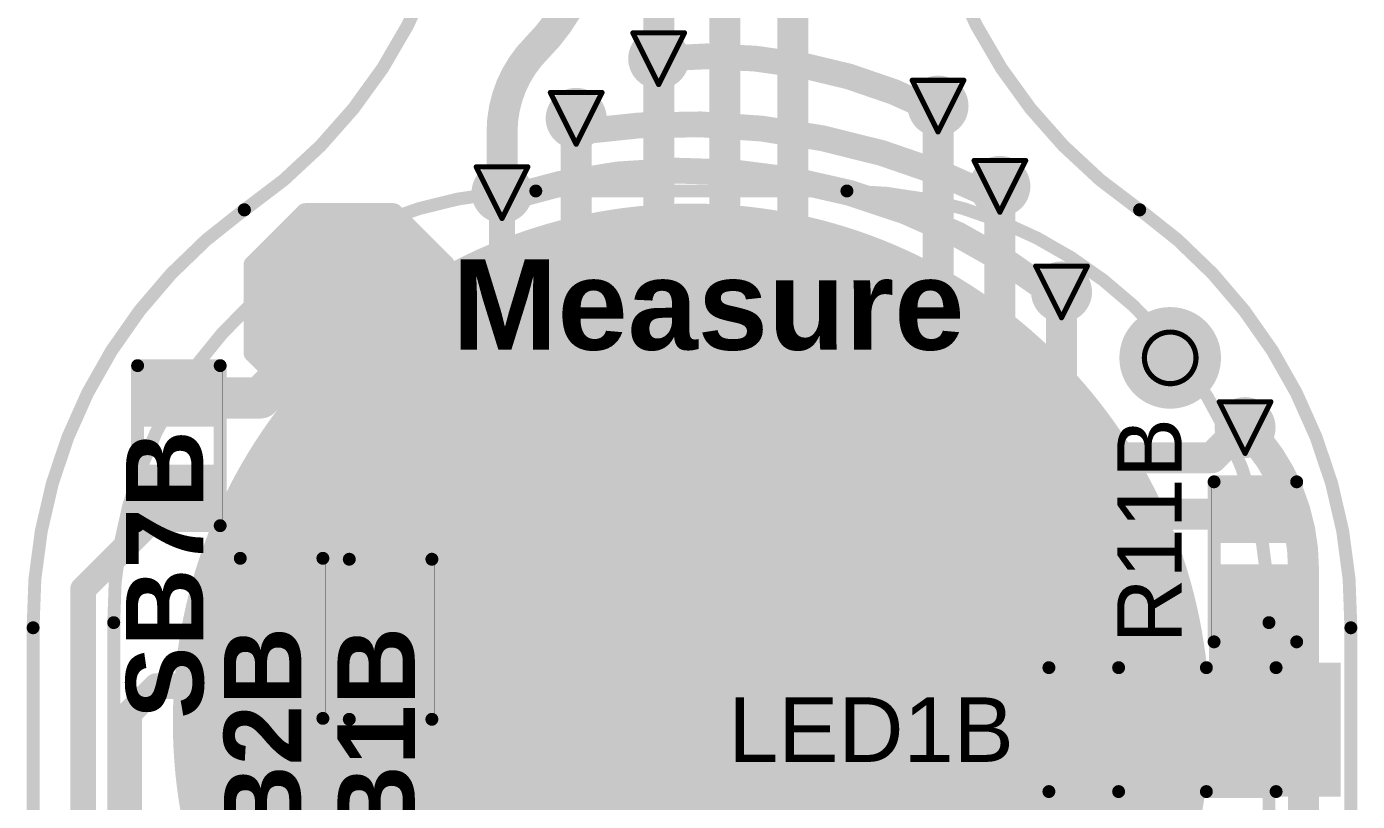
# Model space of a CAD drawing. Header units: inches. Extents: x -4.2 to 12.6, y -6.1 to 3.
# Drawn here: x -3.152 to -2.636, y -4.491 to -4.19 of the extents above; entities that cross this region are included whole.
import ezdxf

# ---------------------------------------------------------------- set-up
doc = ezdxf.new("R2010")
doc.units = ezdxf.units.IN
doc.header["$MEASUREMENT"] = 0
for name, color, linetype in [('Board Outline', 216, 'Continuous'), ('Bottom Layer', 5, 'Continuous'), ('Bottom Overlay', 54, 'Continuous'), ('Bottom Paste', 16, 'Continuous'), ('Drill Drawing', 1, 'Continuous'), ('Flex_Ribbon Bottom Coverlay', 6, 'Continuous'), ('Flex_Ribbon Top Overlay', 2, 'Continuous'), ('Pad Holes', 156, 'Continuous'), ('Top Layer', 1, 'Continuous'), ('Top Paste', 8, 'Continuous'), ('Top Solder', 216, 'Continuous'), ('Via Holes', 16, 'Continuous')]:
    doc.layers.add(name, color=color, linetype=linetype)
doc.styles.add('Arial', font='', dxfattribs={"height": 0.2})
doc.styles.add('Arial_Bold', font='', dxfattribs={"height": 0.2})
doc.styles.get('Arial').set_extended_font_data('Arial')
doc.styles.get('Arial_Bold').set_extended_font_data('Arial', bold=True)

# ---------------------------------------------------------------- blocks, each defined once
blk = doc.blocks.new('S______B______0402_62')
at = {"layer": 'Top Layer'}
for points in [[(-0.0275, -0.0125), (-0.0275, 0.0125), (-0.0095, 0.0125), (-0.0095, -0.0125)], [(0.0095, -0.0125), (0.0095, 0.0125), (0.0275, 0.0125), (0.0275, -0.0125)]]:
    blk.add_hatch(color=1, dxfattribs=at).paths.add_polyline_path(points)
at = {"layer": 'Top Paste'}
for points in [[(-0.0275, -0.0125), (-0.0275, 0.0125), (-0.0095, 0.0125), (-0.0095, -0.0125)], [(0.0095, -0.0125), (0.0095, 0.0125), (0.0275, 0.0125), (0.0275, -0.0125)]]:
    blk.add_hatch(color=8, dxfattribs=at).paths.add_polyline_path(points)
at = {"layer": 'Top Solder'}
for points in [[(-0.02967, -0.01467), (-0.02967, 0.01467), (-0.00733, 0.01467), (-0.00733, -0.01467)], [(-0.02967, -0.01467), (-0.02967, 0.01467), (-0.00733, 0.01467), (-0.00733, -0.01467)], [(0.00733, -0.01467), (0.00733, 0.01467), (0.02967, 0.01467), (0.02967, -0.01467)], [(0.00733, -0.01467), (0.00733, 0.01467), (0.02967, 0.01467), (0.02967, -0.01467)]]:
    blk.add_hatch(color=216, dxfattribs=at).paths.add_polyline_path(points)
at = {"layer": 'Flex_Ribbon Top Overlay'}
for points in [[(-0.031, 0.016, 0.005, 0.005, 0), (-0.031, -0.016, 0.005, 0.005, 0)], [(-0.031, 0.016, 0.005, 0.005, 0), (0.031, 0.016, 0.005, 0.005, 0)], [(0.031, 0.016, 0.005, 0.005, 0), (0.031, -0.016, 0.005, 0.005, 0)], [(-0.031, -0.016, 0.005, 0.005, 0), (0.031, -0.016, 0.005, 0.005, 0)], [(-0.032, -0.017, 0.000127, 0.000127, 0), (0.032, -0.017, 0.000127, 0.000127, 0)]]:
    blk.add_lwpolyline(points, format="xyseb", dxfattribs=at)
for points in [[(-0.03225, 0.016, 0.0025, 0.0025, 1), (-0.02975, 0.016, 0.0025, 0.0025, 1)], [(-0.03225, 0.016, 0.0025, 0.0025, 1), (-0.02975, 0.016, 0.0025, 0.0025, 1)], [(0.02975, 0.016, 0.0025, 0.0025, 1), (0.03225, 0.016, 0.0025, 0.0025, 1)], [(0.02975, 0.016, 0.0025, 0.0025, 1), (0.03225, 0.016, 0.0025, 0.0025, 1)], [(-0.03225, -0.016, 0.0025, 0.0025, 1), (-0.02975, -0.016, 0.0025, 0.0025, 1)], [(-0.03225, -0.016, 0.0025, 0.0025, 1), (-0.02975, -0.016, 0.0025, 0.0025, 1)], [(0.02975, -0.016, 0.0025, 0.0025, 1), (0.03225, -0.016, 0.0025, 0.0025, 1)], [(0.02975, -0.016, 0.0025, 0.0025, 1), (0.03225, -0.016, 0.0025, 0.0025, 1)], [(-0.03203, -0.017, 0.0000635, 0.0000635, 1), (-0.03197, -0.017, 0.0000635, 0.0000635, 1)], [(0.03197, -0.017, 0.0000635, 0.0000635, 1), (0.03203, -0.017, 0.0000635, 0.0000635, 1)]]:
    blk.add_lwpolyline(points, format="xyseb", close=True, dxfattribs=at)
blk = doc.blocks.new('S______B______0402_97')
at = {"layer": 'Top Layer'}
for points in [[(-0.0275, -0.0125), (-0.0275, 0.0125), (-0.0095, 0.0125), (-0.0095, -0.0125)], [(0.0095, -0.0125), (0.0095, 0.0125), (0.0275, 0.0125), (0.0275, -0.0125)]]:
    blk.add_hatch(color=1, dxfattribs=at).paths.add_polyline_path(points)
at = {"layer": 'Top Paste'}
for points in [[(-0.0275, -0.0125), (-0.0275, 0.0125), (-0.0095, 0.0125), (-0.0095, -0.0125)], [(0.0095, -0.0125), (0.0095, 0.0125), (0.0275, 0.0125), (0.0275, -0.0125)]]:
    blk.add_hatch(color=8, dxfattribs=at).paths.add_polyline_path(points)
at = {"layer": 'Top Solder'}
for points in [[(-0.02967, -0.01467), (-0.02967, 0.01467), (-0.00733, 0.01467), (-0.00733, -0.01467)], [(-0.02967, -0.01467), (-0.02967, 0.01467), (-0.00733, 0.01467), (-0.00733, -0.01467)], [(0.00733, -0.01467), (0.00733, 0.01467), (0.02967, 0.01467), (0.02967, -0.01467)], [(0.00733, -0.01467), (0.00733, 0.01467), (0.02967, 0.01467), (0.02967, -0.01467)]]:
    blk.add_hatch(color=216, dxfattribs=at).paths.add_polyline_path(points)
at = {"layer": 'Flex_Ribbon Top Overlay'}
for points in [[(-0.031, 0.016, 0.005, 0.005, 0), (-0.031, -0.016, 0.005, 0.005, 0)], [(-0.031, 0.016, 0.005, 0.005, 0), (0.031, 0.016, 0.005, 0.005, 0)], [(0.031, 0.016, 0.005, 0.005, 0), (0.031, -0.016, 0.005, 0.005, 0)], [(-0.031, -0.016, 0.005, 0.005, 0), (0.031, -0.016, 0.005, 0.005, 0)], [(-0.032, -0.017, 0.000127, 0.000127, 0), (0.032, -0.017, 0.000127, 0.000127, 0)]]:
    blk.add_lwpolyline(points, format="xyseb", dxfattribs=at)
for points in [[(-0.03225, 0.016, 0.0025, 0.0025, 1), (-0.02975, 0.016, 0.0025, 0.0025, 1)], [(-0.03225, 0.016, 0.0025, 0.0025, 1), (-0.02975, 0.016, 0.0025, 0.0025, 1)], [(0.02975, 0.016, 0.0025, 0.0025, 1), (0.03225, 0.016, 0.0025, 0.0025, 1)], [(0.02975, 0.016, 0.0025, 0.0025, 1), (0.03225, 0.016, 0.0025, 0.0025, 1)], [(-0.03225, -0.016, 0.0025, 0.0025, 1), (-0.02975, -0.016, 0.0025, 0.0025, 1)], [(-0.03225, -0.016, 0.0025, 0.0025, 1), (-0.02975, -0.016, 0.0025, 0.0025, 1)], [(0.02975, -0.016, 0.0025, 0.0025, 1), (0.03225, -0.016, 0.0025, 0.0025, 1)], [(0.02975, -0.016, 0.0025, 0.0025, 1), (0.03225, -0.016, 0.0025, 0.0025, 1)], [(-0.03203, -0.017, 0.0000635, 0.0000635, 1), (-0.03197, -0.017, 0.0000635, 0.0000635, 1)], [(0.03197, -0.017, 0.0000635, 0.0000635, 1), (0.03203, -0.017, 0.0000635, 0.0000635, 1)]]:
    blk.add_lwpolyline(points, format="xyseb", close=True, dxfattribs=at)
blk = doc.blocks.new('S______B______0402_104')
at = {"layer": 'Top Layer'}
for points in [[(-0.0275, -0.0125), (-0.0275, 0.0125), (-0.0095, 0.0125), (-0.0095, -0.0125)], [(0.0095, -0.0125), (0.0095, 0.0125), (0.0275, 0.0125), (0.0275, -0.0125)]]:
    blk.add_hatch(color=1, dxfattribs=at).paths.add_polyline_path(points)
at = {"layer": 'Top Paste'}
for points in [[(-0.0275, -0.0125), (-0.0275, 0.0125), (-0.0095, 0.0125), (-0.0095, -0.0125)], [(0.0095, -0.0125), (0.0095, 0.0125), (0.0275, 0.0125), (0.0275, -0.0125)]]:
    blk.add_hatch(color=8, dxfattribs=at).paths.add_polyline_path(points)
at = {"layer": 'Top Solder'}
for points in [[(-0.02967, -0.01467), (-0.02967, 0.01467), (-0.00733, 0.01467), (-0.00733, -0.01467)], [(-0.02967, -0.01467), (-0.02967, 0.01467), (-0.00733, 0.01467), (-0.00733, -0.01467)], [(0.00733, -0.01467), (0.00733, 0.01467), (0.02967, 0.01467), (0.02967, -0.01467)], [(0.00733, -0.01467), (0.00733, 0.01467), (0.02967, 0.01467), (0.02967, -0.01467)]]:
    blk.add_hatch(color=216, dxfattribs=at).paths.add_polyline_path(points)
at = {"layer": 'Flex_Ribbon Top Overlay'}
for points in [[(-0.031, 0.016, 0.005, 0.005, 0), (-0.031, -0.016, 0.005, 0.005, 0)], [(-0.031, 0.016, 0.005, 0.005, 0), (0.031, 0.016, 0.005, 0.005, 0)], [(0.031, 0.016, 0.005, 0.005, 0), (0.031, -0.016, 0.005, 0.005, 0)], [(-0.031, -0.016, 0.005, 0.005, 0), (0.031, -0.016, 0.005, 0.005, 0)], [(-0.032, -0.017, 0.000127, 0.000127, 0), (0.032, -0.017, 0.000127, 0.000127, 0)]]:
    blk.add_lwpolyline(points, format="xyseb", dxfattribs=at)
for points in [[(-0.03225, 0.016, 0.0025, 0.0025, 1), (-0.02975, 0.016, 0.0025, 0.0025, 1)], [(-0.03225, 0.016, 0.0025, 0.0025, 1), (-0.02975, 0.016, 0.0025, 0.0025, 1)], [(0.02975, 0.016, 0.0025, 0.0025, 1), (0.03225, 0.016, 0.0025, 0.0025, 1)], [(0.02975, 0.016, 0.0025, 0.0025, 1), (0.03225, 0.016, 0.0025, 0.0025, 1)], [(-0.03225, -0.016, 0.0025, 0.0025, 1), (-0.02975, -0.016, 0.0025, 0.0025, 1)], [(-0.03225, -0.016, 0.0025, 0.0025, 1), (-0.02975, -0.016, 0.0025, 0.0025, 1)], [(0.02975, -0.016, 0.0025, 0.0025, 1), (0.03225, -0.016, 0.0025, 0.0025, 1)], [(0.02975, -0.016, 0.0025, 0.0025, 1), (0.03225, -0.016, 0.0025, 0.0025, 1)], [(-0.03203, -0.017, 0.0000635, 0.0000635, 1), (-0.03197, -0.017, 0.0000635, 0.0000635, 1)], [(0.03197, -0.017, 0.0000635, 0.0000635, 1), (0.03203, -0.017, 0.0000635, 0.0000635, 1)]]:
    blk.add_lwpolyline(points, format="xyseb", close=True, dxfattribs=at)
blk = doc.blocks.new('R___0402_111')
at = {"layer": 'Top Layer'}
for points in [[(-0.0275, -0.0125), (-0.0275, 0.0125), (-0.0095, 0.0125), (-0.0095, -0.0125)], [(0.0095, -0.0125), (0.0095, 0.0125), (0.0275, 0.0125), (0.0275, -0.0125)]]:
    blk.add_hatch(color=1, dxfattribs=at).paths.add_polyline_path(points)
at = {"layer": 'Top Paste'}
for points in [[(-0.0275, -0.0125), (-0.0275, 0.0125), (-0.0095, 0.0125), (-0.0095, -0.0125)], [(0.0095, -0.0125), (0.0095, 0.0125), (0.0275, 0.0125), (0.0275, -0.0125)]]:
    blk.add_hatch(color=8, dxfattribs=at).paths.add_polyline_path(points)
at = {"layer": 'Top Solder'}
for points in [[(-0.02967, -0.01467), (-0.02967, 0.01467), (-0.00733, 0.01467), (-0.00733, -0.01467)], [(-0.02967, -0.01467), (-0.02967, 0.01467), (-0.00733, 0.01467), (-0.00733, -0.01467)], [(0.00733, -0.01467), (0.00733, 0.01467), (0.02967, 0.01467), (0.02967, -0.01467)], [(0.00733, -0.01467), (0.00733, 0.01467), (0.02967, 0.01467), (0.02967, -0.01467)]]:
    blk.add_hatch(color=216, dxfattribs=at).paths.add_polyline_path(points)
at = {"layer": 'Flex_Ribbon Top Overlay'}
for points in [[(-0.031, -0.016, 0.005, 0.005, 0), (-0.031, 0.016, 0.005, 0.005, 0)], [(0.031, 0.016, 0.005, 0.005, 0), (-0.031, 0.016, 0.005, 0.005, 0)], [(0.031, -0.016, 0.005, 0.005, 0), (0.031, 0.016, 0.005, 0.005, 0)], [(0.031, -0.016, 0.005, 0.005, 0), (-0.031, -0.016, 0.005, 0.005, 0)], [(0.032, -0.017, 0.000127, 0.000127, 0), (-0.032, -0.017, 0.000127, 0.000127, 0)]]:
    blk.add_lwpolyline(points, format="xyseb", dxfattribs=at)
for points in [[(-0.03225, 0.016, 0.0025, 0.0025, 1), (-0.02975, 0.016, 0.0025, 0.0025, 1)], [(-0.03225, 0.016, 0.0025, 0.0025, 1), (-0.02975, 0.016, 0.0025, 0.0025, 1)], [(0.02975, 0.016, 0.0025, 0.0025, 1), (0.03225, 0.016, 0.0025, 0.0025, 1)], [(0.02975, 0.016, 0.0025, 0.0025, 1), (0.03225, 0.016, 0.0025, 0.0025, 1)], [(-0.03225, -0.016, 0.0025, 0.0025, 1), (-0.02975, -0.016, 0.0025, 0.0025, 1)], [(-0.03225, -0.016, 0.0025, 0.0025, 1), (-0.02975, -0.016, 0.0025, 0.0025, 1)], [(0.02975, -0.016, 0.0025, 0.0025, 1), (0.03225, -0.016, 0.0025, 0.0025, 1)], [(0.02975, -0.016, 0.0025, 0.0025, 1), (0.03225, -0.016, 0.0025, 0.0025, 1)], [(-0.03203, -0.017, 0.0000635, 0.0000635, 1), (-0.03197, -0.017, 0.0000635, 0.0000635, 1)], [(0.03197, -0.017, 0.0000635, 0.0000635, 1), (0.03203, -0.017, 0.0000635, 0.0000635, 1)]]:
    blk.add_lwpolyline(points, format="xyseb", close=True, dxfattribs=at)
blk = doc.blocks.new('T__________188')
at = {"layer": 'Top Layer'}
blk.add_hatch(color=1, dxfattribs=at).paths.add_polyline_path([(0.015, 0.03), (-0.015, 0.03), (-0.03, 0.015), (-0.03, -0.015), (-0.015, -0.03), (0.015, -0.03), (0.03, -0.015), (0.03, 0.015)])
at = {"layer": 'Top Paste'}
blk.add_hatch(color=8, dxfattribs=at).paths.add_polyline_path([(0.015, 0.03), (-0.015, 0.03), (-0.03, 0.015), (-0.03, -0.015), (-0.015, -0.03), (0.015, -0.03), (0.03, -0.015), (0.03, 0.015)])
at = {"layer": 'Top Solder'}
blk.add_hatch(color=216, dxfattribs=at).paths.add_polyline_path([(0.017, 0.034), (-0.017, 0.034), (-0.034, 0.017), (-0.034, -0.017), (-0.017, -0.034), (0.017, -0.034), (0.034, -0.017), (0.034, 0.017)])
blk.add_hatch(color=216, dxfattribs=at).paths.add_polyline_path([(0.017, 0.034), (-0.017, 0.034), (-0.034, 0.017), (-0.034, -0.017), (-0.017, -0.034), (0.017, -0.034), (0.034, -0.017), (0.034, 0.017)])
at = {"layer": 'Flex_Ribbon Top Overlay'}
for points in [[(-0.017, 0.037, 0.00787, 0.00787, 0), (-0.037, 0.017, 0.00787, 0.00787, 0)], [(0.017, 0.037, 0.00787, 0.00787, 0), (-0.017, 0.037, 0.00787, 0.00787, 0)], [(0.017, 0.037, 0.00787, 0.00787, 0), (-0.017, 0.037, 0.00787, 0.00787, 0)], [(0.037, 0.017, 0.00787, 0.00787, 0), (0.017, 0.037, 0.00787, 0.00787, 0)], [(-0.037, 0.017, 0.00787, 0.00787, 0), (-0.037, -0.017, 0.00787, 0.00787, 0)], [(0.037, 0.017, 0.00787, 0.00787, 0), (0.037, -0.017, 0.00787, 0.00787, 0)], [(-0.017, -0.037, 0.00787, 0.00787, 0), (-0.037, -0.017, 0.00787, 0.00787, 0)], [(0.037, -0.017, 0.00787, 0.00787, 0), (0.017, -0.037, 0.00787, 0.00787, 0)], [(0.017, -0.037, 0.00787, 0.00787, 0), (-0.017, -0.037, 0.00787, 0.00787, 0)], [(0.017, -0.037, 0.00787, 0.00787, 0), (-0.017, -0.037, 0.00787, 0.00787, 0)]]:
    blk.add_lwpolyline(points, format="xyseb", dxfattribs=at)
for points in [[(-0.01897, 0.037, 0.00394, 0.00394, 1), (-0.01503, 0.037, 0.00394, 0.00394, 1)], [(-0.01897, 0.037, 0.00394, 0.00394, 1), (-0.01503, 0.037, 0.00394, 0.00394, 1)], [(-0.01897, 0.037, 0.00394, 0.00394, 1), (-0.01503, 0.037, 0.00394, 0.00394, 1)], [(0.01503, 0.037, 0.00394, 0.00394, 1), (0.01897, 0.037, 0.00394, 0.00394, 1)], [(0.01503, 0.037, 0.00394, 0.00394, 1), (0.01897, 0.037, 0.00394, 0.00394, 1)], [(0.01503, 0.037, 0.00394, 0.00394, 1), (0.01897, 0.037, 0.00394, 0.00394, 1)], [(-0.03897, 0.017, 0.00394, 0.00394, 1), (-0.03503, 0.017, 0.00394, 0.00394, 1)], [(-0.03897, 0.017, 0.00394, 0.00394, 1), (-0.03503, 0.017, 0.00394, 0.00394, 1)], [(0.03503, 0.017, 0.00394, 0.00394, 1), (0.03897, 0.017, 0.00394, 0.00394, 1)], [(0.03503, 0.017, 0.00394, 0.00394, 1), (0.03897, 0.017, 0.00394, 0.00394, 1)], [(-0.03897, -0.017, 0.00394, 0.00394, 1), (-0.03503, -0.017, 0.00394, 0.00394, 1)], [(-0.03897, -0.017, 0.00394, 0.00394, 1), (-0.03503, -0.017, 0.00394, 0.00394, 1)], [(0.03503, -0.017, 0.00394, 0.00394, 1), (0.03897, -0.017, 0.00394, 0.00394, 1)], [(0.03503, -0.017, 0.00394, 0.00394, 1), (0.03897, -0.017, 0.00394, 0.00394, 1)], [(-0.01897, -0.037, 0.00394, 0.00394, 1), (-0.01503, -0.037, 0.00394, 0.00394, 1)], [(-0.01897, -0.037, 0.00394, 0.00394, 1), (-0.01503, -0.037, 0.00394, 0.00394, 1)], [(-0.01897, -0.037, 0.00394, 0.00394, 1), (-0.01503, -0.037, 0.00394, 0.00394, 1)], [(0.01503, -0.037, 0.00394, 0.00394, 1), (0.01897, -0.037, 0.00394, 0.00394, 1)], [(0.01503, -0.037, 0.00394, 0.00394, 1), (0.01897, -0.037, 0.00394, 0.00394, 1)], [(0.01503, -0.037, 0.00394, 0.00394, 1), (0.01897, -0.037, 0.00394, 0.00394, 1)]]:
    blk.add_lwpolyline(points, format="xyseb", close=True, dxfattribs=at)
blk = doc.blocks.new('_EMG________B_202')
at = {"layer": 'Bottom Layer'}
h = blk.add_hatch(color=5, dxfattribs=at)
edge = h.paths.add_edge_path()
edge.add_arc((0, 0.3932), 0.19685, 0, 360)
at = {"layer": 'Bottom Paste'}
h = blk.add_hatch(color=16, dxfattribs=at)
edge = h.paths.add_edge_path()
edge.add_arc((0, 0.3932), 0.19685, 0, 360)
at = {"layer": 'Flex_Ribbon Bottom Coverlay'}
h = blk.add_hatch(color=6, dxfattribs=at)
edge = h.paths.add_edge_path()
edge.add_arc((0, 0.3932), 0.20085, 0, 360)
h = blk.add_hatch(color=6, dxfattribs=at)
edge = h.paths.add_edge_path()
edge.add_arc((0, 0.3932), 0.20085, 0, 360)
at = {"layer": 'Bottom Overlay'}
for points in [[(-0.22375, 0.43172, 0.005, 0.005, -0.414214), (-0.06026, 0.59892, 0.005, 0.005, 0)], [(-0.06026, 0.59892, 0.005, 0.005, 0), (0.06026, 0.59892, 0.005, 0.005, 0)], [(0.06026, 0.59892, 0.005, 0.005, -0.414214), (0.22375, 0.43172, 0.005, 0.005, 0)], [(-0.22375, -0.43172, 0.005, 0.005, 0), (-0.22375, 0.43172, 0.005, 0.005, 0)], [(0.22375, -0.43172, 0.005, 0.005, 0), (0.22375, 0.43172, 0.005, 0.005, 0)]]:
    blk.add_lwpolyline(points, format="xyseb", dxfattribs=at)
for points in [[(-0.06151, 0.59892, 0.0025, 0.0025, 1), (-0.05901, 0.59892, 0.0025, 0.0025, 1)], [(-0.06151, 0.59892, 0.0025, 0.0025, 1), (-0.05901, 0.59892, 0.0025, 0.0025, 1)], [(0.05901, 0.59892, 0.0025, 0.0025, 1), (0.06151, 0.59892, 0.0025, 0.0025, 1)], [(0.05901, 0.59892, 0.0025, 0.0025, 1), (0.06151, 0.59892, 0.0025, 0.0025, 1)], [(-0.225, 0.43172, 0.0025, 0.0025, 1), (-0.2225, 0.43172, 0.0025, 0.0025, 1)], [(-0.225, 0.43172, 0.0025, 0.0025, 1), (-0.2225, 0.43172, 0.0025, 0.0025, 1)], [(0.2225, 0.43172, 0.0025, 0.0025, 1), (0.225, 0.43172, 0.0025, 0.0025, 1)], [(0.2225, 0.43172, 0.0025, 0.0025, 1), (0.225, 0.43172, 0.0025, 0.0025, 1)]]:
    blk.add_lwpolyline(points, format="xyseb", close=True, dxfattribs=at)
blk = doc.blocks.new('LED_0603_209')
at = {"layer": 'Flex_Ribbon Top Overlay'}
blk.add_hatch(color=2, dxfattribs=at).paths.add_polyline_path([(0.044, -0.026), (0.069, -0.026), (0.069, 0.026), (0.044, 0.026)])
at = {"layer": 'Top Layer'}
for points in [[(-0.03937, 0.01969), (-0.01969, 0.01969), (-0.01969, -0.01969), (-0.03937, -0.01969)], [(0.01969, 0.01969), (0.03937, 0.01969), (0.03937, -0.01969), (0.01969, -0.01969)]]:
    blk.add_hatch(color=1, dxfattribs=at).paths.add_polyline_path(points)
at = {"layer": 'Top Paste'}
for points in [[(-0.03937, 0.01969), (-0.01969, 0.01969), (-0.01969, -0.01969), (-0.03937, -0.01969)], [(0.01969, 0.01969), (0.03937, 0.01969), (0.03937, -0.01969), (0.01969, -0.01969)]]:
    blk.add_hatch(color=8, dxfattribs=at).paths.add_polyline_path(points)
at = {"layer": 'Top Solder'}
for points in [[(-0.04337, 0.02369), (-0.01569, 0.02369), (-0.01569, -0.02369), (-0.04337, -0.02369)], [(-0.04337, 0.02369), (-0.01569, 0.02369), (-0.01569, -0.02369), (-0.04337, -0.02369)], [(0.01569, 0.02369), (0.04337, 0.02369), (0.04337, -0.02369), (0.01569, -0.02369)], [(0.01569, 0.02369), (0.04337, 0.02369), (0.04337, -0.02369), (0.01569, -0.02369)]]:
    blk.add_hatch(color=216, dxfattribs=at).paths.add_polyline_path(points)
at = {"layer": 'Flex_Ribbon Top Overlay'}
for points in [[(-0.044, 0.024, 0.005, 0.005, 0), (-0.017, 0.024, 0.005, 0.005, 0)], [(-0.044, -0.024, 0.005, 0.005, 0), (-0.044, 0.024, 0.005, 0.005, 0)], [(0.017, 0.024, 0.005, 0.005, 0), (0.044, 0.024, 0.005, 0.005, 0)], [(0.044, -0.024, 0.005, 0.005, 0), (0.044, 0.024, 0.005, 0.005, 0)], [(-0.044, -0.024, 0.005, 0.005, 0), (-0.017, -0.024, 0.005, 0.005, 0)], [(0.017, -0.024, 0.005, 0.005, 0), (0.044, -0.024, 0.005, 0.005, 0)]]:
    blk.add_lwpolyline(points, format="xyseb", dxfattribs=at)
for points in [[(-0.04525, 0.024, 0.0025, 0.0025, 1), (-0.04275, 0.024, 0.0025, 0.0025, 1)], [(-0.04525, 0.024, 0.0025, 0.0025, 1), (-0.04275, 0.024, 0.0025, 0.0025, 1)], [(-0.01825, 0.024, 0.0025, 0.0025, 1), (-0.01575, 0.024, 0.0025, 0.0025, 1)], [(0.01575, 0.024, 0.0025, 0.0025, 1), (0.01825, 0.024, 0.0025, 0.0025, 1)], [(0.04275, 0.024, 0.0025, 0.0025, 1), (0.04525, 0.024, 0.0025, 0.0025, 1)], [(0.04275, 0.024, 0.0025, 0.0025, 1), (0.04525, 0.024, 0.0025, 0.0025, 1)], [(-0.04525, -0.024, 0.0025, 0.0025, 1), (-0.04275, -0.024, 0.0025, 0.0025, 1)], [(-0.04525, -0.024, 0.0025, 0.0025, 1), (-0.04275, -0.024, 0.0025, 0.0025, 1)], [(-0.01825, -0.024, 0.0025, 0.0025, 1), (-0.01575, -0.024, 0.0025, 0.0025, 1)], [(0.01575, -0.024, 0.0025, 0.0025, 1), (0.01825, -0.024, 0.0025, 0.0025, 1)], [(0.04275, -0.024, 0.0025, 0.0025, 1), (0.04525, -0.024, 0.0025, 0.0025, 1)], [(0.04275, -0.024, 0.0025, 0.0025, 1), (0.04525, -0.024, 0.0025, 0.0025, 1)]]:
    blk.add_lwpolyline(points, format="xyseb", close=True, dxfattribs=at)

msp = doc.modelspace()

# ---------------------------------------------------------------- hatches: boundary and pattern name
at = {"layer": 'Bottom Layer'}
h = msp.add_hatch(color=5, dxfattribs=at)
edge = h.paths.add_edge_path()
edge.add_arc((-2.90706, -4.20288), 0.01181, 0, 360)
h = msp.add_hatch(color=5, dxfattribs=at)
edge = h.paths.add_edge_path()
edge.add_arc((-2.79885, -4.22124), 0.01181, 0, 360)
h = msp.add_hatch(color=5, dxfattribs=at)
edge = h.paths.add_edge_path()
edge.add_arc((-2.93902, -4.226), 0.01181, 0, 360)
h = msp.add_hatch(color=5, dxfattribs=at)
edge = h.paths.add_edge_path()
edge.add_arc((-2.7749, -4.25235), 0.01181, 0, 360)
h = msp.add_hatch(color=5, dxfattribs=at)
edge = h.paths.add_edge_path()
edge.add_arc((-2.96774, -4.25479), 0.01181, 0, 360)
h = msp.add_hatch(color=5, dxfattribs=at)
edge = h.paths.add_edge_path()
edge.add_arc((-2.75102, -4.29323), 0.01181, 0, 360)
h = msp.add_hatch(color=5, dxfattribs=at)
edge = h.paths.add_edge_path()
edge.add_arc((-2.67992, -4.34578), 0.01181, 0, 360)
at = {"layer": 'Flex_Ribbon Bottom Coverlay'}
h = msp.add_hatch(color=6, dxfattribs=at)
edge = h.paths.add_edge_path()
edge.add_arc((-2.70892, -4.31878), 0.004, 0, 360)
h = msp.add_hatch(color=6, dxfattribs=at)
edge = h.paths.add_edge_path()
edge.add_arc((-2.70892, -4.31878), 0.004, 0, 360)
at = {"layer": 'Pad Holes'}
h = msp.add_hatch(color=7, dxfattribs=at)
edge = h.paths.add_edge_path()
edge.add_arc((-2.70892, -4.31878), 0.01969, 0, 360)
at = {"layer": 'Top Layer'}
h = msp.add_hatch(color=1, dxfattribs=at)
edge = h.paths.add_edge_path()
edge.add_arc((-2.90706, -4.20288), 0.01181, 0, 360)
h = msp.add_hatch(color=1, dxfattribs=at)
edge = h.paths.add_edge_path()
edge.add_arc((-2.79885, -4.22124), 0.01181, 0, 360)
h = msp.add_hatch(color=1, dxfattribs=at)
edge = h.paths.add_edge_path()
edge.add_arc((-2.93902, -4.226), 0.01181, 0, 360)
h = msp.add_hatch(color=1, dxfattribs=at)
edge = h.paths.add_edge_path()
edge.add_arc((-2.7749, -4.25235), 0.01181, 0, 360)
h = msp.add_hatch(color=1, dxfattribs=at)
edge = h.paths.add_edge_path()
edge.add_arc((-2.96774, -4.25479), 0.01181, 0, 360)
h = msp.add_hatch(color=1, dxfattribs=at)
edge = h.paths.add_edge_path()
edge.add_arc((-2.75102, -4.29323), 0.01181, 0, 360)
h = msp.add_hatch(color=1, dxfattribs=at)
edge = h.paths.add_edge_path()
edge.add_arc((-2.67992, -4.34578), 0.01181, 0, 360)
for points in [[(-3.06564, -4.41828), (-2.99842, -4.41828), (-2.99842, -4.39992), (-3.06564, -4.39992)], [(-2.6939, -4.48678), (-2.6629, -4.48678), (-2.6629, -4.39878), (-2.6939, -4.39878)], [(-2.76492, -4.58478), (-2.73092, -4.58478), (-2.73092, -4.44278), (-2.76492, -4.44278)]]:
    msp.add_hatch(color=1, dxfattribs=at).paths.add_polyline_path(points)
at = {"layer": 'Top Solder'}
h = msp.add_hatch(color=216, dxfattribs=at)
edge = h.paths.add_edge_path()
edge.add_arc((-2.70892, -4.31878), 0.004, 0, 360)
h = msp.add_hatch(color=216, dxfattribs=at)
edge = h.paths.add_edge_path()
edge.add_arc((-2.70892, -4.31878), 0.004, 0, 360)
at = {"layer": 'Via Holes'}
h = msp.add_hatch(color=7, dxfattribs=at)
edge = h.paths.add_edge_path()
edge.add_arc((-2.90706, -4.20288), 0.00591, 0, 360)
h = msp.add_hatch(color=7, dxfattribs=at)
edge = h.paths.add_edge_path()
edge.add_arc((-2.79885, -4.22124), 0.00591, 0, 360)
h = msp.add_hatch(color=7, dxfattribs=at)
edge = h.paths.add_edge_path()
edge.add_arc((-2.93902, -4.226), 0.00591, 0, 360)
h = msp.add_hatch(color=7, dxfattribs=at)
edge = h.paths.add_edge_path()
edge.add_arc((-2.7749, -4.25235), 0.00591, 0, 360)
h = msp.add_hatch(color=7, dxfattribs=at)
edge = h.paths.add_edge_path()
edge.add_arc((-2.96774, -4.25479), 0.00591, 0, 360)
h = msp.add_hatch(color=7, dxfattribs=at)
edge = h.paths.add_edge_path()
edge.add_arc((-2.75102, -4.29323), 0.00591, 0, 360)
h = msp.add_hatch(color=7, dxfattribs=at)
edge = h.paths.add_edge_path()
edge.add_arc((-2.67992, -4.34578), 0.00591, 0, 360)

# ---------------------------------------------------------------- linework, layer by layer
at = {"layer": 'Board Outline'}
for points in [[(-2.98216, -4.09701, 0.005, 0.005, -0.250069), (-3.06754, -4.26147, 0.005, 0.005, 0)], [(-2.72078, -4.26147, 0.005, 0.005, -0.250069), (-2.80615, -4.09701, 0.005, 0.005, 0)], [(-3.1494, -4.42332, 0.005, 0.005, -0.244175), (-3.0676, -4.26139, 0.005, 0.005, 0)], [(-3.1494, -4.42332, 0.005, 0.005, -0.244175), (-3.0676, -4.26139, 0.005, 0.005, 0)], [(-2.72072, -4.26139, 0.005, 0.005, -0.244175), (-2.63892, -4.42332, 0.005, 0.005, 0)], [(-2.72072, -4.26139, 0.005, 0.005, -0.244175), (-2.63892, -4.42333, 0.005, 0.005, 0)], [(-3.1494, -5.28378, 0.005, 0.005, 0), (-3.1494, -4.42332, 0.005, 0.005, 0)], [(-3.1494, -5.28378, 0.005, 0.005, 0), (-3.1494, -4.42332, 0.005, 0.005, 0)], [(-2.63892, -4.42332, 0.005, 0.005, 0), (-2.63892, -5.28379, 0.005, 0.005, 0)], [(-2.63892, -4.42332, 0.005, 0.005, 0), (-2.63892, -5.28379, 0.005, 0.005, 0)], [(-2.63892, -4.42332, 0.005, 0.005, 0), (-2.63892, -5.28379, 0.005, 0.005, 0)]]:
    msp.add_lwpolyline(points, format="xyseb", dxfattribs=at)
for points in [[(-3.06885, -4.26139, 0.0025, 0.0025, 1), (-3.06635, -4.26139, 0.0025, 0.0025, 1)], [(-3.06885, -4.26139, 0.0025, 0.0025, 1), (-3.06635, -4.26139, 0.0025, 0.0025, 1)], [(-3.06879, -4.26147, 0.0025, 0.0025, 1), (-3.06629, -4.26147, 0.0025, 0.0025, 1)], [(-2.72203, -4.26147, 0.0025, 0.0025, 1), (-2.71953, -4.26147, 0.0025, 0.0025, 1)], [(-2.72197, -4.26139, 0.0025, 0.0025, 1), (-2.71947, -4.26139, 0.0025, 0.0025, 1)], [(-2.72197, -4.26139, 0.0025, 0.0025, 1), (-2.71947, -4.26139, 0.0025, 0.0025, 1)], [(-3.15065, -4.42332, 0.0025, 0.0025, 1), (-3.14815, -4.42332, 0.0025, 0.0025, 1)], [(-3.15065, -4.42332, 0.0025, 0.0025, 1), (-3.14815, -4.42332, 0.0025, 0.0025, 1)], [(-3.15065, -4.42332, 0.0025, 0.0025, 1), (-3.14815, -4.42332, 0.0025, 0.0025, 1)], [(-3.15065, -4.42332, 0.0025, 0.0025, 1), (-3.14815, -4.42332, 0.0025, 0.0025, 1)], [(-2.64017, -4.42332, 0.0025, 0.0025, 1), (-2.63767, -4.42332, 0.0025, 0.0025, 1)], [(-2.64017, -4.42332, 0.0025, 0.0025, 1), (-2.63767, -4.42332, 0.0025, 0.0025, 1)], [(-2.64017, -4.42332, 0.0025, 0.0025, 1), (-2.63767, -4.42332, 0.0025, 0.0025, 1)], [(-2.64017, -4.42332, 0.0025, 0.0025, 1), (-2.63767, -4.42332, 0.0025, 0.0025, 1)], [(-2.64017, -4.42333, 0.0025, 0.0025, 1), (-2.63767, -4.42333, 0.0025, 0.0025, 1)]]:
    msp.add_lwpolyline(points, format="xyseb", close=True, dxfattribs=at)
at = {"layer": 'Bottom Layer'}
for points in [[(-2.90706, -4.20288, 0.01, 0.01, -0.14311), (-2.79895, -4.22344, 0.01, 0.01, 0)], [(-2.93824, -4.23122, 0.01, 0.01, -0.153831), (-2.77645, -4.25681, 0.01, 0.01, 0)], [(-2.96727, -4.2572, 0.01, 0.01, -0.246288), (-2.75263, -4.2953, 0.01, 0.01, 0)], [(-2.67992, -4.34578, 0.012, 0.012, -0.198912), (-2.65728, -4.40042, 0.012, 0.012, 0)], [(-2.65728, -4.50369, 0.012, 0.012, 0), (-2.65728, -4.40042, 0.012, 0.012, 0)], [(-2.89441, -4.45985, 0.022, 0.022, 0), (-2.84848, -4.50578, 0.022, 0.022, 0)]]:
    msp.add_lwpolyline(points, format="xyseb", dxfattribs=at)
for points in [[(-2.90956, -4.20288, 0.005, 0.005, 1), (-2.90456, -4.20288, 0.005, 0.005, 1)], [(-2.80145, -4.22344, 0.005, 0.005, 1), (-2.79645, -4.22344, 0.005, 0.005, 1)], [(-2.94074, -4.23122, 0.005, 0.005, 1), (-2.93574, -4.23122, 0.005, 0.005, 1)], [(-2.96977, -4.2572, 0.005, 0.005, 1), (-2.96477, -4.2572, 0.005, 0.005, 1)], [(-2.77895, -4.25681, 0.005, 0.005, 1), (-2.77395, -4.25681, 0.005, 0.005, 1)], [(-2.75513, -4.2953, 0.005, 0.005, 1), (-2.75013, -4.2953, 0.005, 0.005, 1)], [(-2.68292, -4.34578, 0.006, 0.006, 1), (-2.67692, -4.34578, 0.006, 0.006, 1)], [(-2.66028, -4.40042, 0.006, 0.006, 1), (-2.65428, -4.40042, 0.006, 0.006, 1)], [(-2.66028, -4.40042, 0.006, 0.006, 1), (-2.65428, -4.40042, 0.006, 0.006, 1)], [(-2.89991, -4.45985, 0.011, 0.011, 1), (-2.88891, -4.45985, 0.011, 0.011, 1)]]:
    msp.add_lwpolyline(points, format="xyseb", close=True, dxfattribs=at)
at = {"layer": 'Drill Drawing'}
for points in [[(-2.91706, -4.19288, 0.002, 0.002, 0), (-2.89706, -4.19288, 0.002, 0.002, 0)], [(-2.91706, -4.19288, 0.002, 0.002, 0), (-2.90706, -4.21288, 0.002, 0.002, 0)], [(-2.90706, -4.21288, 0.002, 0.002, 0), (-2.89706, -4.19288, 0.002, 0.002, 0)], [(-2.80885, -4.21124, 0.002, 0.002, 0), (-2.78885, -4.21124, 0.002, 0.002, 0)], [(-2.80885, -4.21124, 0.002, 0.002, 0), (-2.79885, -4.23124, 0.002, 0.002, 0)], [(-2.79885, -4.23124, 0.002, 0.002, 0), (-2.78885, -4.21124, 0.002, 0.002, 0)], [(-2.94902, -4.216, 0.002, 0.002, 0), (-2.92902, -4.216, 0.002, 0.002, 0)], [(-2.94902, -4.216, 0.002, 0.002, 0), (-2.93902, -4.236, 0.002, 0.002, 0)], [(-2.93902, -4.236, 0.002, 0.002, 0), (-2.92902, -4.216, 0.002, 0.002, 0)], [(-2.7849, -4.24235, 0.002, 0.002, 0), (-2.7649, -4.24235, 0.002, 0.002, 0)], [(-2.7849, -4.24235, 0.002, 0.002, 0), (-2.7749, -4.26235, 0.002, 0.002, 0)], [(-2.7749, -4.26235, 0.002, 0.002, 0), (-2.7649, -4.24235, 0.002, 0.002, 0)], [(-2.97774, -4.24479, 0.002, 0.002, 0), (-2.95774, -4.24479, 0.002, 0.002, 0)], [(-2.97774, -4.24479, 0.002, 0.002, 0), (-2.96774, -4.26479, 0.002, 0.002, 0)], [(-2.96774, -4.26479, 0.002, 0.002, 0), (-2.95774, -4.24479, 0.002, 0.002, 0)], [(-2.76102, -4.28323, 0.002, 0.002, 0), (-2.74102, -4.28323, 0.002, 0.002, 0)], [(-2.76102, -4.28323, 0.002, 0.002, 0), (-2.75102, -4.30323, 0.002, 0.002, 0)], [(-2.75102, -4.30323, 0.002, 0.002, 0), (-2.74102, -4.28323, 0.002, 0.002, 0)], [(-2.68992, -4.33578, 0.002, 0.002, 0), (-2.66992, -4.33578, 0.002, 0.002, 0)], [(-2.68992, -4.33578, 0.002, 0.002, 0), (-2.67992, -4.35578, 0.002, 0.002, 0)], [(-2.67992, -4.35578, 0.002, 0.002, 0), (-2.66992, -4.33578, 0.002, 0.002, 0)]]:
    msp.add_lwpolyline(points, format="xyseb", dxfattribs=at)
for points in [[(-2.91756, -4.19288, 0.001, 0.001, 1), (-2.91656, -4.19288, 0.001, 0.001, 1)], [(-2.91756, -4.19288, 0.001, 0.001, 1), (-2.91656, -4.19288, 0.001, 0.001, 1)], [(-2.89756, -4.19288, 0.001, 0.001, 1), (-2.89656, -4.19288, 0.001, 0.001, 1)], [(-2.89756, -4.19288, 0.001, 0.001, 1), (-2.89656, -4.19288, 0.001, 0.001, 1)], [(-2.80935, -4.21124, 0.001, 0.001, 1), (-2.80835, -4.21124, 0.001, 0.001, 1)], [(-2.80935, -4.21124, 0.001, 0.001, 1), (-2.80835, -4.21124, 0.001, 0.001, 1)], [(-2.78935, -4.21124, 0.001, 0.001, 1), (-2.78835, -4.21124, 0.001, 0.001, 1)], [(-2.78935, -4.21124, 0.001, 0.001, 1), (-2.78835, -4.21124, 0.001, 0.001, 1)], [(-2.94952, -4.216, 0.001, 0.001, 1), (-2.94852, -4.216, 0.001, 0.001, 1)], [(-2.94952, -4.216, 0.001, 0.001, 1), (-2.94852, -4.216, 0.001, 0.001, 1)], [(-2.92952, -4.216, 0.001, 0.001, 1), (-2.92852, -4.216, 0.001, 0.001, 1)], [(-2.92952, -4.216, 0.001, 0.001, 1), (-2.92852, -4.216, 0.001, 0.001, 1)], [(-2.90756, -4.21288, 0.001, 0.001, 1), (-2.90656, -4.21288, 0.001, 0.001, 1)], [(-2.90756, -4.21288, 0.001, 0.001, 1), (-2.90656, -4.21288, 0.001, 0.001, 1)], [(-2.79935, -4.23124, 0.001, 0.001, 1), (-2.79835, -4.23124, 0.001, 0.001, 1)], [(-2.79935, -4.23124, 0.001, 0.001, 1), (-2.79835, -4.23124, 0.001, 0.001, 1)], [(-2.93952, -4.236, 0.001, 0.001, 1), (-2.93852, -4.236, 0.001, 0.001, 1)], [(-2.93952, -4.236, 0.001, 0.001, 1), (-2.93852, -4.236, 0.001, 0.001, 1)], [(-2.7854, -4.24235, 0.001, 0.001, 1), (-2.7844, -4.24235, 0.001, 0.001, 1)], [(-2.7854, -4.24235, 0.001, 0.001, 1), (-2.7844, -4.24235, 0.001, 0.001, 1)], [(-2.7654, -4.24235, 0.001, 0.001, 1), (-2.7644, -4.24235, 0.001, 0.001, 1)], [(-2.7654, -4.24235, 0.001, 0.001, 1), (-2.7644, -4.24235, 0.001, 0.001, 1)], [(-2.97824, -4.24479, 0.001, 0.001, 1), (-2.97724, -4.24479, 0.001, 0.001, 1)], [(-2.97824, -4.24479, 0.001, 0.001, 1), (-2.97724, -4.24479, 0.001, 0.001, 1)], [(-2.95824, -4.24479, 0.001, 0.001, 1), (-2.95724, -4.24479, 0.001, 0.001, 1)], [(-2.95824, -4.24479, 0.001, 0.001, 1), (-2.95724, -4.24479, 0.001, 0.001, 1)], [(-2.7754, -4.26235, 0.001, 0.001, 1), (-2.7744, -4.26235, 0.001, 0.001, 1)], [(-2.7754, -4.26235, 0.001, 0.001, 1), (-2.7744, -4.26235, 0.001, 0.001, 1)], [(-2.96824, -4.26479, 0.001, 0.001, 1), (-2.96724, -4.26479, 0.001, 0.001, 1)], [(-2.96824, -4.26479, 0.001, 0.001, 1), (-2.96724, -4.26479, 0.001, 0.001, 1)], [(-2.76152, -4.28323, 0.001, 0.001, 1), (-2.76052, -4.28323, 0.001, 0.001, 1)], [(-2.76152, -4.28323, 0.001, 0.001, 1), (-2.76052, -4.28323, 0.001, 0.001, 1)], [(-2.74152, -4.28323, 0.001, 0.001, 1), (-2.74052, -4.28323, 0.001, 0.001, 1)], [(-2.74152, -4.28323, 0.001, 0.001, 1), (-2.74052, -4.28323, 0.001, 0.001, 1)], [(-2.75152, -4.30323, 0.001, 0.001, 1), (-2.75052, -4.30323, 0.001, 0.001, 1)], [(-2.75152, -4.30323, 0.001, 0.001, 1), (-2.75052, -4.30323, 0.001, 0.001, 1)], [(-2.69892, -4.31878, 0.002, 0.002, 1), (-2.71892, -4.31878, 0.002, 0.002, 1)], [(-2.71942, -4.31878, 0.001, 0.001, 1), (-2.71842, -4.31878, 0.001, 0.001, 1)], [(-2.69942, -4.31878, 0.001, 0.001, 1), (-2.69842, -4.31878, 0.001, 0.001, 1)], [(-2.69042, -4.33578, 0.001, 0.001, 1), (-2.68942, -4.33578, 0.001, 0.001, 1)], [(-2.69042, -4.33578, 0.001, 0.001, 1), (-2.68942, -4.33578, 0.001, 0.001, 1)], [(-2.67042, -4.33578, 0.001, 0.001, 1), (-2.66942, -4.33578, 0.001, 0.001, 1)], [(-2.67042, -4.33578, 0.001, 0.001, 1), (-2.66942, -4.33578, 0.001, 0.001, 1)], [(-2.68042, -4.35578, 0.001, 0.001, 1), (-2.67942, -4.35578, 0.001, 0.001, 1)], [(-2.68042, -4.35578, 0.001, 0.001, 1), (-2.67942, -4.35578, 0.001, 0.001, 1)]]:
    msp.add_lwpolyline(points, format="xyseb", close=True, dxfattribs=at)
at = {"layer": 'Top Layer'}
for points in [[(-2.90706, -4.20288, 0.012, 0.012, 0), (-2.90706, -3.19411, 0.012, 0.012, 0)], [(-2.88147, -4.4619, 0.012, 0.012, 0), (-2.88147, -3.1937, 0.012, 0.012, 0)], [(-2.8551, -4.46669, 0.012, 0.012, 0), (-2.8551, -3.19332, 0.012, 0.012, 0)], [(-2.94275, -4.18384, 0.012, 0.012, -0.063301), (-2.95424, -4.19868, 0.012, 0.012, 0)], [(-2.96774, -4.23132, 0.012, 0.012, -0.198646), (-2.95424, -4.19868, 0.012, 0.012, 0)], [(-2.90706, -4.3845, 0.012, 0.012, 0), (-2.90706, -4.20288, 0.012, 0.012, 0)], [(-2.93902, -4.37869, 0.012, 0.012, 0), (-2.93902, -4.226, 0.012, 0.012, 0)], [(-2.79885, -4.3682, 0.012, 0.012, 0), (-2.79885, -4.22324, 0.012, 0.012, 0)], [(-2.96774, -4.25479, 0.012, 0.012, 0), (-2.96774, -4.23132, 0.012, 0.012, 0)], [(-2.7749, -4.3444, 0.012, 0.012, 0), (-2.7749, -4.25235, 0.012, 0.012, 0)], [(-2.96774, -4.28528, 0.01, 0.01, 0), (-2.96774, -4.25479, 0.01, 0.01, 0)], [(-2.96774, -4.28528, 0.01, 0.01, -0.414214), (-2.98114, -4.29868, 0.01, 0.01, 0)], [(-3.06142, -4.33428, 0.016, 0.016, 0), (-3.02692, -4.29978, 0.016, 0.016, 0)], [(-3.02692, -4.29978, 0.01, 0.01, 0), (-3.00192, -4.29868, 0.01, 0.01, 0)], [(-3.00192, -4.29868, 0.01, 0.01, 0), (-2.98114, -4.29868, 0.01, 0.01, 0)], [(-2.75102, -4.33971, 0.012, 0.012, 0), (-2.75102, -4.3022, 0.012, 0.012, 0)], [(-3.09292, -4.33428, 0.016, 0.016, 0), (-3.06142, -4.33428, 0.016, 0.016, 0)], [(-2.73328, -4.35745, 0.012, 0.012, -0.414214), (-2.75102, -4.33971, 0.012, 0.012, 0)], [(-2.74002, -4.37928, 0.012, 0.012, -0.414214), (-2.7749, -4.3444, 0.012, 0.012, 0)], [(-2.69276, -4.35745, 0.012, 0.012, 0), (-2.68109, -4.34578, 0.012, 0.012, 0)], [(-2.68109, -4.34578, 0.012, 0.012, 0), (-2.67992, -4.34578, 0.012, 0.012, 0)], [(-2.73328, -4.35745, 0.012, 0.012, 0), (-2.69276, -4.35745, 0.012, 0.012, 0)], [(-3.13002, -4.40839, 0.01, 0.01, 0), (-3.09292, -4.37128, 0.01, 0.01, 0)], [(-2.7504, -4.41665, 0.012, 0.012, -0.414214), (-2.79885, -4.3682, 0.012, 0.012, 0)], [(-2.93902, -4.37869, 0.012, 0.012, -0.414214), (-2.96983, -4.4095, 0.012, 0.012, 0)], [(-2.74002, -4.37928, 0.012, 0.012, 0), (-2.67592, -4.37928, 0.012, 0.012, 0)], [(-2.90706, -4.3845, 0.012, 0.012, -0.414214), (-2.96907, -4.4465, 0.012, 0.012, 0)], [(-3.13002, -4.95798, 0.01, 0.01, 0), (-3.13002, -4.40839, 0.01, 0.01, 0)], [(-3.01202, -4.4095, 0.012, 0.012, 0), (-2.96983, -4.4095, 0.012, 0.012, 0)], [(-2.7504, -4.41665, 0.012, 0.012, 0), (-2.74204, -4.41665, 0.012, 0.012, 0)], [(-2.74204, -4.41665, 0.012, 0.012, -0.414214), (-2.71278, -4.44592, 0.012, 0.012, 0)], [(-3.11223, -4.45652, 0.01, 0.01, 0), (-3.10162, -4.44592, 0.01, 0.01, 0)], [(-3.10162, -4.44592, 0.01, 0.01, 0), (-3.05314, -4.44592, 0.01, 0.01, 0)], [(-3.01202, -4.4465, 0.012, 0.012, 0), (-2.96907, -4.4465, 0.012, 0.012, 0)], [(-2.71278, -4.52792, 0.012, 0.012, 0), (-2.71278, -4.44592, 0.012, 0.012, 0)], [(-3.11223, -4.58692, 0.01, 0.01, 0), (-3.11223, -4.45652, 0.01, 0.01, 0)], [(-2.88147, -4.4619, 0.012, 0.012, -0.414214), (-2.92739, -4.50782, 0.012, 0.012, 0)], [(-2.8551, -4.46669, 0.012, 0.012, -0.414214), (-2.9204, -4.532, 0.012, 0.012, 0)]]:
    msp.add_lwpolyline(points, format="xyseb", dxfattribs=at)
for points in [[(-2.95724, -4.19868, 0.006, 0.006, 1), (-2.95124, -4.19868, 0.006, 0.006, 1)], [(-2.95724, -4.19868, 0.006, 0.006, 1), (-2.95124, -4.19868, 0.006, 0.006, 1)], [(-2.91006, -4.20288, 0.006, 0.006, 1), (-2.90406, -4.20288, 0.006, 0.006, 1)], [(-2.91006, -4.20288, 0.006, 0.006, 1), (-2.90406, -4.20288, 0.006, 0.006, 1)], [(-2.94202, -4.226, 0.006, 0.006, 1), (-2.93602, -4.226, 0.006, 0.006, 1)], [(-2.80185, -4.22324, 0.006, 0.006, 1), (-2.79585, -4.22324, 0.006, 0.006, 1)], [(-2.97074, -4.23132, 0.006, 0.006, 1), (-2.96474, -4.23132, 0.006, 0.006, 1)], [(-2.97074, -4.23132, 0.006, 0.006, 1), (-2.96474, -4.23132, 0.006, 0.006, 1)], [(-2.7779, -4.25235, 0.006, 0.006, 1), (-2.7719, -4.25235, 0.006, 0.006, 1)], [(-2.97074, -4.25479, 0.006, 0.006, 1), (-2.96474, -4.25479, 0.006, 0.006, 1)], [(-2.97024, -4.25479, 0.005, 0.005, 1), (-2.96524, -4.25479, 0.005, 0.005, 1)], [(-2.97024, -4.28528, 0.005, 0.005, 1), (-2.96524, -4.28528, 0.005, 0.005, 1)], [(-2.97024, -4.28528, 0.005, 0.005, 1), (-2.96524, -4.28528, 0.005, 0.005, 1)], [(-3.03092, -4.29978, 0.008, 0.008, 1), (-3.02292, -4.29978, 0.008, 0.008, 1)], [(-3.00442, -4.29868, 0.005, 0.005, 1), (-2.99942, -4.29868, 0.005, 0.005, 1)], [(-3.00442, -4.29868, 0.005, 0.005, 1), (-2.99942, -4.29868, 0.005, 0.005, 1)], [(-2.98364, -4.29868, 0.005, 0.005, 1), (-2.97864, -4.29868, 0.005, 0.005, 1)], [(-2.98364, -4.29868, 0.005, 0.005, 1), (-2.97864, -4.29868, 0.005, 0.005, 1)], [(-3.02942, -4.29978, 0.005, 0.005, 1), (-3.02442, -4.29978, 0.005, 0.005, 1)], [(-2.75402, -4.3022, 0.006, 0.006, 1), (-2.74802, -4.3022, 0.006, 0.006, 1)], [(-3.09692, -4.33428, 0.008, 0.008, 1), (-3.08892, -4.33428, 0.008, 0.008, 1)], [(-3.06542, -4.33428, 0.008, 0.008, 1), (-3.05742, -4.33428, 0.008, 0.008, 1)], [(-3.06542, -4.33428, 0.008, 0.008, 1), (-3.05742, -4.33428, 0.008, 0.008, 1)], [(-2.75402, -4.33971, 0.006, 0.006, 1), (-2.74802, -4.33971, 0.006, 0.006, 1)], [(-2.75402, -4.33971, 0.006, 0.006, 1), (-2.74802, -4.33971, 0.006, 0.006, 1)], [(-2.7779, -4.3444, 0.006, 0.006, 1), (-2.7719, -4.3444, 0.006, 0.006, 1)], [(-2.7779, -4.3444, 0.006, 0.006, 1), (-2.7719, -4.3444, 0.006, 0.006, 1)], [(-2.68409, -4.34578, 0.006, 0.006, 1), (-2.67809, -4.34578, 0.006, 0.006, 1)], [(-2.68409, -4.34578, 0.006, 0.006, 1), (-2.67809, -4.34578, 0.006, 0.006, 1)], [(-2.68292, -4.34578, 0.006, 0.006, 1), (-2.67692, -4.34578, 0.006, 0.006, 1)], [(-2.73628, -4.35745, 0.006, 0.006, 1), (-2.73028, -4.35745, 0.006, 0.006, 1)], [(-2.73628, -4.35745, 0.006, 0.006, 1), (-2.73028, -4.35745, 0.006, 0.006, 1)], [(-2.69576, -4.35745, 0.006, 0.006, 1), (-2.68976, -4.35745, 0.006, 0.006, 1)], [(-2.69576, -4.35745, 0.006, 0.006, 1), (-2.68976, -4.35745, 0.006, 0.006, 1)], [(-3.09542, -4.37128, 0.005, 0.005, 1), (-3.09042, -4.37128, 0.005, 0.005, 1)], [(-2.80185, -4.3682, 0.006, 0.006, 1), (-2.79585, -4.3682, 0.006, 0.006, 1)], [(-2.80185, -4.3682, 0.006, 0.006, 1), (-2.79585, -4.3682, 0.006, 0.006, 1)], [(-2.94202, -4.37869, 0.006, 0.006, 1), (-2.93602, -4.37869, 0.006, 0.006, 1)], [(-2.94202, -4.37869, 0.006, 0.006, 1), (-2.93602, -4.37869, 0.006, 0.006, 1)], [(-2.74302, -4.37928, 0.006, 0.006, 1), (-2.73702, -4.37928, 0.006, 0.006, 1)], [(-2.74302, -4.37928, 0.006, 0.006, 1), (-2.73702, -4.37928, 0.006, 0.006, 1)], [(-2.67892, -4.37928, 0.006, 0.006, 1), (-2.67292, -4.37928, 0.006, 0.006, 1)], [(-2.91006, -4.3845, 0.006, 0.006, 1), (-2.90406, -4.3845, 0.006, 0.006, 1)], [(-2.91006, -4.3845, 0.006, 0.006, 1), (-2.90406, -4.3845, 0.006, 0.006, 1)], [(-3.13252, -4.40839, 0.005, 0.005, 1), (-3.12752, -4.40839, 0.005, 0.005, 1)], [(-3.13252, -4.40839, 0.005, 0.005, 1), (-3.12752, -4.40839, 0.005, 0.005, 1)], [(-3.01502, -4.4095, 0.006, 0.006, 1), (-3.00902, -4.4095, 0.006, 0.006, 1)], [(-2.97283, -4.4095, 0.006, 0.006, 1), (-2.96683, -4.4095, 0.006, 0.006, 1)], [(-2.97283, -4.4095, 0.006, 0.006, 1), (-2.96683, -4.4095, 0.006, 0.006, 1)], [(-2.7534, -4.41665, 0.006, 0.006, 1), (-2.7474, -4.41665, 0.006, 0.006, 1)], [(-2.7534, -4.41665, 0.006, 0.006, 1), (-2.7474, -4.41665, 0.006, 0.006, 1)], [(-2.74504, -4.41665, 0.006, 0.006, 1), (-2.73904, -4.41665, 0.006, 0.006, 1)], [(-2.74504, -4.41665, 0.006, 0.006, 1), (-2.73904, -4.41665, 0.006, 0.006, 1)], [(-3.10412, -4.44592, 0.005, 0.005, 1), (-3.09912, -4.44592, 0.005, 0.005, 1)], [(-3.10412, -4.44592, 0.005, 0.005, 1), (-3.09912, -4.44592, 0.005, 0.005, 1)], [(-3.05564, -4.44592, 0.005, 0.005, 1), (-3.05064, -4.44592, 0.005, 0.005, 1)], [(-3.01502, -4.4465, 0.006, 0.006, 1), (-3.00902, -4.4465, 0.006, 0.006, 1)], [(-2.97207, -4.4465, 0.006, 0.006, 1), (-2.96607, -4.4465, 0.006, 0.006, 1)], [(-2.97207, -4.4465, 0.006, 0.006, 1), (-2.96607, -4.4465, 0.006, 0.006, 1)], [(-2.71578, -4.44592, 0.006, 0.006, 1), (-2.70978, -4.44592, 0.006, 0.006, 1)], [(-2.71578, -4.44592, 0.006, 0.006, 1), (-2.70978, -4.44592, 0.006, 0.006, 1)], [(-3.11473, -4.45652, 0.005, 0.005, 1), (-3.10973, -4.45652, 0.005, 0.005, 1)], [(-3.11473, -4.45652, 0.005, 0.005, 1), (-3.10973, -4.45652, 0.005, 0.005, 1)], [(-2.88447, -4.4619, 0.006, 0.006, 1), (-2.87847, -4.4619, 0.006, 0.006, 1)], [(-2.88447, -4.4619, 0.006, 0.006, 1), (-2.87847, -4.4619, 0.006, 0.006, 1)], [(-2.8581, -4.46669, 0.006, 0.006, 1), (-2.8521, -4.46669, 0.006, 0.006, 1)], [(-2.8581, -4.46669, 0.006, 0.006, 1), (-2.8521, -4.46669, 0.006, 0.006, 1)]]:
    msp.add_lwpolyline(points, format="xyseb", close=True, dxfattribs=at)

# ---------------------------------------------------------------- block references
for name, p in [('_EMG________B_202', (-2.89441, -4.85305)), ('LED_0603_209', (-2.7119, -4.46278))]:
    msp.add_blockref(name, p)
for name, p, rotation in [('T__________188', (-3.02692, -4.29978), 180), ('S______B______0402_62', (-3.09292, -4.35278), 90), ('R___0402_111', (-2.67592, -4.39778), 270), ('S______B______0402_97', (-3.05314, -4.42742), 90), ('S______B______0402_104', (-3.01092, -4.42778), 90)]:
    msp.add_blockref(name, p, dxfattribs=dict(rotation=rotation))

# ---------------------------------------------------------------- texts
at = {"layer": 'Flex_Ribbon Top Overlay'}
for s, height, rotation, style, p in [('Measure', 0.035, 360, 'Arial_Bold', (-2.987, -4.31564)), ('R11B', 0.025, 90, 'Arial', (-2.70442, -4.42944)), ('SB7B', 0.03, 90, 'Arial_Bold', (-3.08342, -4.45858)), ('SB2B', 0.03, 90, 'Arial_Bold', (-3.04551, -4.5348)), ('SB1B', 0.03, 90, 'Arial_Bold', (-3.00151, -4.5348))]:
    msp.add_text(s, height=height, rotation=rotation, dxfattribs=dict(at, style=style)).set_placement(p)
at = {"layer": 'Flex_Ribbon Top Overlay', "style": 'Arial'}
msp.add_text('LED1B', height=0.025, dxfattribs=at).set_placement((-2.88015, -4.47528))

doc.saveas('drawing.dxf')
